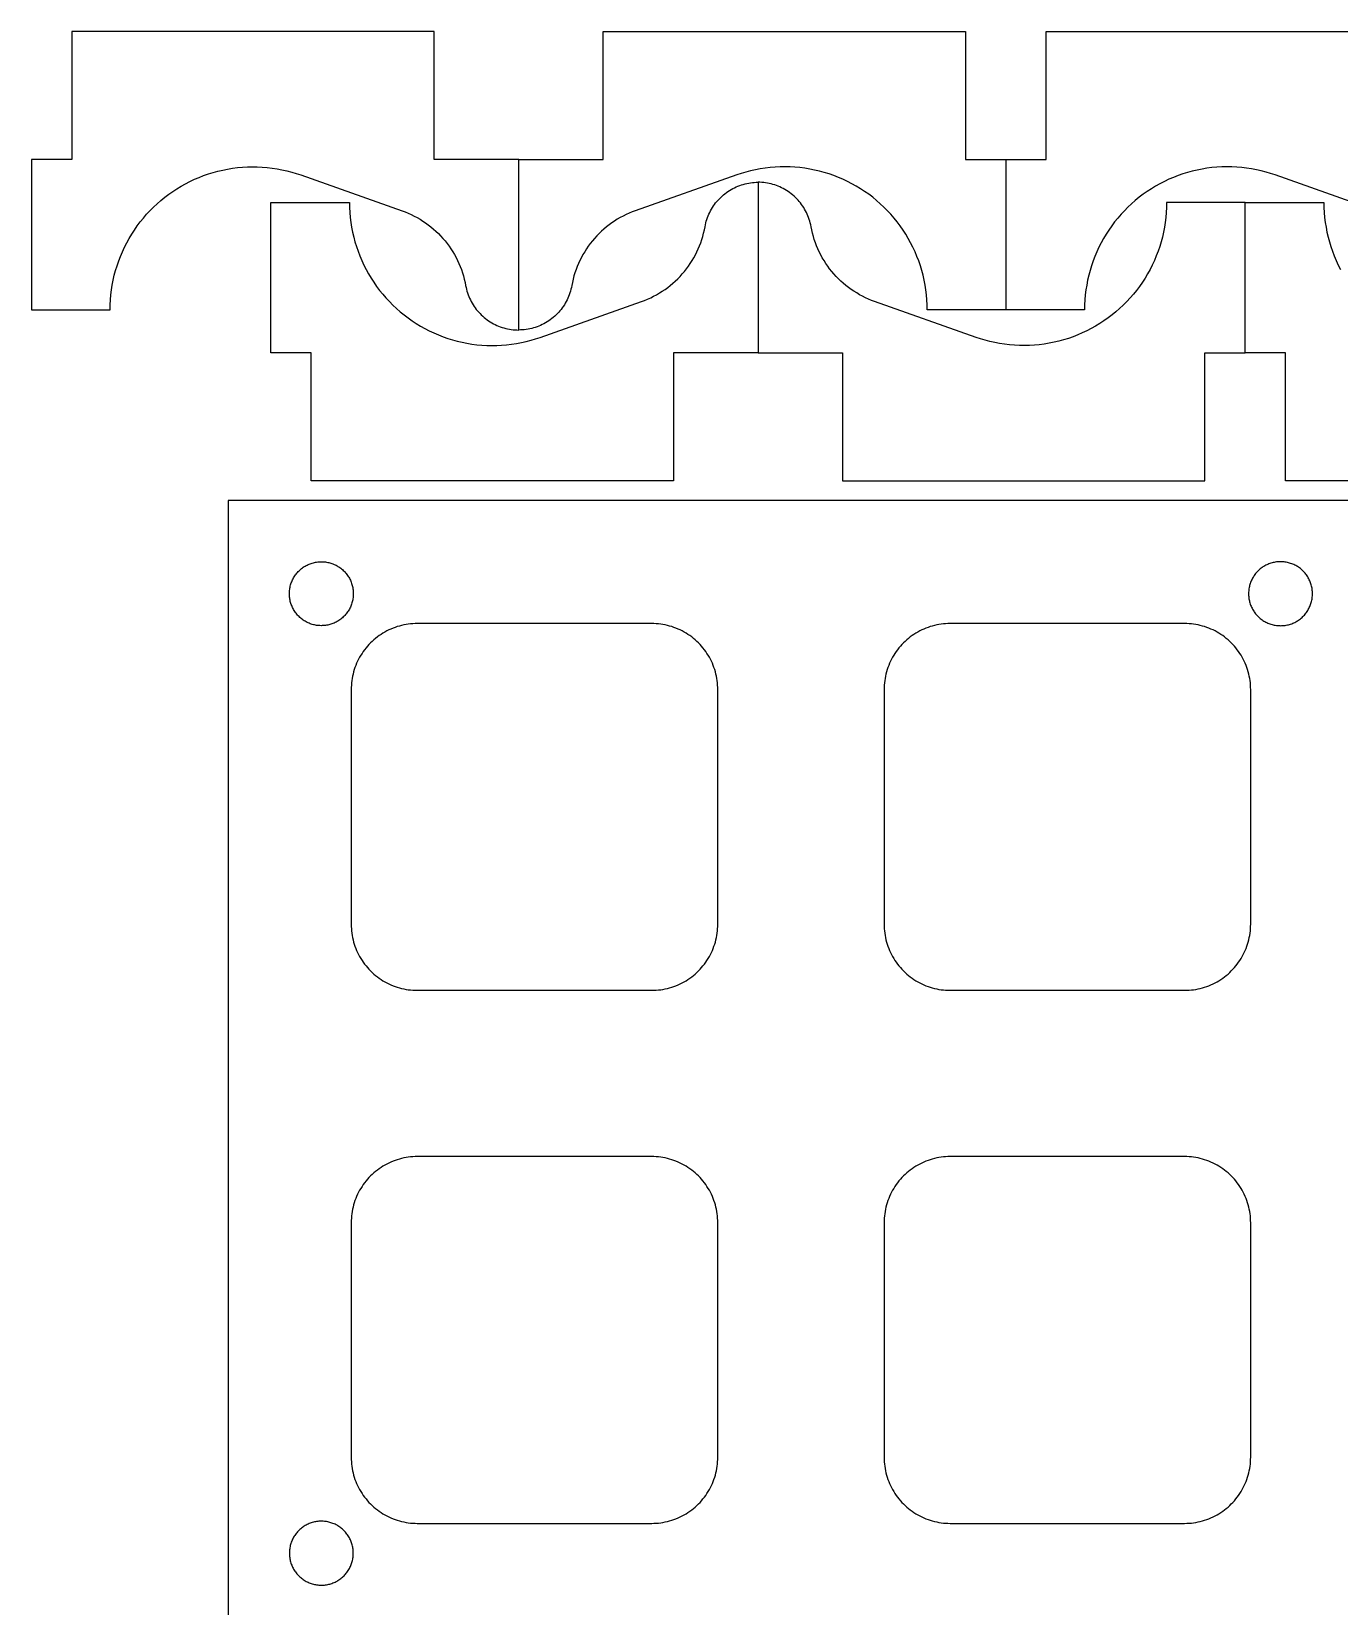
# Model space of a CAD drawing. Header units: millimetres. Extents: x -12 to 325, y -161 to 218.
# Drawn here: x -11.9 to 49.5, y -108.7 to -34.9 of the extents above; entities that cross this region are included whole.
import ezdxf

# ---------------------------------------------------------------- set-up
doc = ezdxf.new("R2010")
doc.units = ezdxf.units.MM
doc.header["$MEASUREMENT"] = 0
doc.layers.add('plot', color=12, linetype='Continuous', true_color=0xb80000)

msp = doc.modelspace()

# ---------------------------------------------------------------- linework, layer by layer
at = {"layer": 'plot'}
for points in [[(-1.475, -34.859), (-9.975, -34.859)], [(-9.975, -34.859), (-9.975, -37.859)], [(7.025, -34.859), (-1.475, -34.859)], [(7.025, -37.859), (7.025, -34.859)], [(14.951, -37.859), (14.951, -34.859)], [(14.951, -34.859), (23.451, -34.859)], [(23.451, -34.859), (31.951, -34.859)], [(31.951, -34.859), (31.951, -37.859)], [(35.74, -37.859), (35.74, -34.859)], [(35.74, -34.859), (44.24, -34.859)], [(44.24, -34.859), (52.74, -34.859)], [(-9.975, -37.859), (-9.975, -40.859)], [(7.025, -40.859), (7.025, -37.859)], [(14.951, -40.859), (14.951, -37.859)], [(31.951, -37.859), (31.951, -40.859)], [(35.74, -40.859), (35.74, -37.859)], [(-9.975, -40.859), (-11.869, -40.859)], [(-11.869, -40.859), (-11.869, -47.909)], [(-8.181, -47.909), (-8.177, -47.676), (-8.165, -47.443), (-8.145, -47.21), (-8.116, -46.978), (-8.08, -46.748), (-8.035, -46.519), (-7.983, -46.291), (-7.923, -46.066), (-7.855, -45.843), (-7.779, -45.622), (-7.696, -45.404), (-7.605, -45.189), (-7.507, -44.978), (-7.401, -44.769), (-7.288, -44.565), (-7.168, -44.365), (-7.041, -44.169), (-6.908, -43.978), (-6.768, -43.791), (-6.621, -43.609), (-6.469, -43.433), (-6.31, -43.262), (-6.145, -43.096), (-5.975, -42.937), (-5.799, -42.783), (-5.618, -42.636), (-5.432, -42.495), (-5.242, -42.361), (-5.046, -42.233), (-4.847, -42.112), (-4.643, -41.998), (-4.435, -41.892), (-4.224, -41.792), (-4.01, -41.7), (-3.792, -41.616), (-3.572, -41.539), (-3.349, -41.47), (-3.124, -41.409), (-2.897, -41.355), (-2.668, -41.31), (-2.438, -41.272), (-2.206, -41.243), (-1.974, -41.221), (-1.741, -41.208), (-1.507, -41.203), (-1.274, -41.206), (-1.041, -41.217), (-0.808, -41.236), (-0.577, -41.263), (-0.346, -41.298), (-0.117, -41.342), (0.111, -41.393), (0.337, -41.452)], [(10.988, -40.859), (7.025, -40.859)], [(10.988, -48.859), (10.988, -40.859)], [(10.988, -40.859), (14.951, -40.859)], [(30.158, -47.909), (30.153, -47.676), (30.141, -47.443), (30.121, -47.21), (30.093, -46.978), (30.056, -46.748), (30.012, -46.519), (29.96, -46.291), (29.899, -46.066), (29.831, -45.843), (29.756, -45.622), (29.672, -45.404), (29.581, -45.189), (29.483, -44.978), (29.377, -44.769), (29.265, -44.565), (29.145, -44.365), (29.018, -44.169), (28.884, -43.978), (28.744, -43.791), (28.598, -43.609), (28.445, -43.433), (28.286, -43.262), (28.122, -43.096), (27.952, -42.937), (27.776, -42.783), (27.595, -42.636), (27.409, -42.495), (27.218, -42.361), (27.023, -42.233), (26.823, -42.112), (26.619, -41.998), (26.412, -41.892), (26.201, -41.792), (25.986, -41.7), (25.769, -41.616), (25.548, -41.539), (25.326, -41.47), (25.1, -41.409), (24.873, -41.355), (24.644, -41.31), (24.414, -41.272), (24.183, -41.243), (23.95, -41.221), (23.717, -41.208), (23.484, -41.203), (23.251, -41.206), (23.017, -41.217), (22.785, -41.236), (22.553, -41.263), (22.322, -41.298), (22.093, -41.342), (21.865, -41.393), (21.64, -41.452)], [(31.951, -40.859), (33.846, -40.859)], [(33.846, -40.859), (35.74, -40.859)], [(33.846, -40.859), (33.846, -47.909)], [(46.052, -41.452), (45.826, -41.393), (45.598, -41.342), (45.369, -41.298), (45.138, -41.263), (44.906, -41.236), (44.674, -41.217), (44.441, -41.206), (44.207, -41.203), (43.974, -41.208), (43.741, -41.221), (43.509, -41.243), (43.277, -41.272), (43.047, -41.31), (42.818, -41.355), (42.591, -41.409), (42.366, -41.47), (42.143, -41.539), (41.922, -41.616), (41.705, -41.7), (41.49, -41.792), (41.279, -41.892), (41.072, -41.998), (40.868, -42.112), (40.668, -42.233), (40.473, -42.361), (40.282, -42.495), (40.096, -42.636), (39.915, -42.783), (39.74, -42.937), (39.569, -43.096), (39.405, -43.262), (39.246, -43.433), (39.093, -43.609), (38.947, -43.791), (38.807, -43.978), (38.673, -44.169), (38.547, -44.365), (38.427, -44.565), (38.314, -44.769), (38.208, -44.978), (38.11, -45.189), (38.019, -45.404), (37.936, -45.622), (37.86, -45.843), (37.792, -46.066), (37.732, -46.291), (37.679, -46.519), (37.635, -46.748), (37.599, -46.978), (37.57, -47.21), (37.55, -47.443), (37.538, -47.676), (37.534, -47.909)], [(0.337, -41.452), (0.549, -41.516), (0.76, -41.586)], [(0.76, -41.586), (5.519, -43.268)], [(21.217, -41.586), (16.457, -43.268)], [(19.729, -44.013), (19.747, -43.926), (19.767, -43.84), (19.79, -43.755), (19.816, -43.671), (19.844, -43.588), (19.876, -43.506), (19.911, -43.425), (19.948, -43.345), (19.988, -43.267), (20.031, -43.19), (20.077, -43.115), (20.125, -43.041), (20.175, -42.969), (20.228, -42.899), (20.284, -42.83), (20.342, -42.764), (20.402, -42.7), (20.464, -42.638), (20.529, -42.578), (20.595, -42.52), (20.664, -42.465), (20.734, -42.412), (20.806, -42.361), (20.88, -42.314), (20.956, -42.268), (21.033, -42.226), (21.111, -42.186), (21.191, -42.149), (21.272, -42.114), (21.355, -42.083), (21.438, -42.054), (21.522, -42.028), (21.607, -42.006), (21.693, -41.986), (21.779, -41.969), (21.866, -41.955), (21.954, -41.945), (22.041, -41.937), (22.129, -41.932), (22.217, -41.931)], [(21.64, -41.452), (21.427, -41.516), (21.217, -41.586)], [(24.705, -44.013), (24.688, -43.926), (24.668, -43.84), (24.645, -43.755), (24.619, -43.671), (24.59, -43.588), (24.558, -43.506), (24.524, -43.425), (24.487, -43.345), (24.446, -43.267), (24.404, -43.19), (24.358, -43.115), (24.31, -43.041), (24.259, -42.969), (24.206, -42.899), (24.151, -42.83), (24.093, -42.764), (24.033, -42.7), (23.97, -42.638), (23.906, -42.578), (23.839, -42.52), (23.771, -42.465), (23.7, -42.412), (23.628, -42.361), (23.554, -42.314), (23.479, -42.268), (23.402, -42.226), (23.323, -42.186), (23.243, -42.149), (23.162, -42.114), (23.08, -42.083), (22.997, -42.054), (22.913, -42.028), (22.828, -42.006), (22.742, -41.986), (22.655, -41.969), (22.568, -41.955), (22.481, -41.945), (22.393, -41.937), (22.305, -41.932), (22.217, -41.931)], [(22.217, -41.931), (22.217, -49.931)], [(46.474, -41.586), (46.264, -41.516), (46.052, -41.452)], [(51.234, -43.268), (46.474, -41.586)], [(-0.64, -49.931), (-0.64, -42.881)], [(-0.64, -42.881), (3.048, -42.881)], [(3.048, -42.881), (3.052, -43.114), (3.064, -43.347), (3.084, -43.58), (3.113, -43.811), (3.149, -44.042), (3.194, -44.271), (3.246, -44.498), (3.306, -44.724), (3.374, -44.947), (3.45, -45.168), (3.533, -45.386), (3.624, -45.601), (3.723, -45.812), (3.828, -46.02), (3.941, -46.225), (4.061, -46.425), (4.188, -46.621), (4.321, -46.812), (4.461, -46.999), (4.608, -47.181), (4.76, -47.357), (4.919, -47.528), (5.084, -47.693), (5.254, -47.853), (5.43, -48.007), (5.611, -48.154), (5.797, -48.295), (5.987, -48.429), (6.183, -48.557), (6.382, -48.678), (6.586, -48.792), (6.794, -48.898), (7.005, -48.998), (7.219, -49.09), (7.437, -49.174), (7.657, -49.251), (7.88, -49.32), (8.105, -49.381), (8.332, -49.435), (8.561, -49.48), (8.792, -49.518), (9.023, -49.547), (9.255, -49.569), (9.488, -49.582), (9.722, -49.587), (9.955, -49.584), (10.188, -49.573), (10.421, -49.554), (10.652, -49.527), (10.883, -49.491), (11.112, -49.448), (11.34, -49.397), (11.566, -49.338)], [(5.519, -43.268), (5.665, -43.322), (5.809, -43.382), (5.951, -43.446), (6.09, -43.515), (6.227, -43.588), (6.362, -43.666), (6.494, -43.749), (6.623, -43.836), (6.748, -43.928), (6.871, -44.024), (6.991, -44.124), (7.106, -44.227), (7.219, -44.335), (7.327, -44.447), (7.432, -44.562), (7.533, -44.68), (7.63, -44.802), (7.722, -44.927), (7.81, -45.056), (7.894, -45.187), (7.973, -45.321), (8.048, -45.457), (8.118, -45.596), (8.183, -45.738), (8.243, -45.881), (8.299, -46.027), (8.349, -46.174), (8.395, -46.323), (8.435, -46.473), (8.47, -46.625), (8.5, -46.777)], [(16.457, -43.268), (16.312, -43.322), (16.168, -43.382), (16.026, -43.446), (15.886, -43.515), (15.749, -43.588), (15.615, -43.666), (15.483, -43.749), (15.354, -43.836), (15.228, -43.928), (15.105, -44.024), (14.986, -44.124), (14.87, -44.227), (14.758, -44.335), (14.649, -44.447), (14.544, -44.562), (14.444, -44.68), (14.347, -44.802), (14.254, -44.927), (14.166, -45.056), (14.083, -45.187), (14.003, -45.321), (13.929, -45.457), (13.859, -45.596), (13.793, -45.738), (13.733, -45.881), (13.678, -46.027), (13.627, -46.174), (13.582, -46.323), (13.541, -46.473), (13.506, -46.625), (13.476, -46.777)], [(41.387, -42.881), (41.383, -43.114), (41.37, -43.347), (41.35, -43.58), (41.322, -43.811), (41.285, -44.042), (41.241, -44.271), (41.189, -44.498), (41.128, -44.724), (41.06, -44.947), (40.985, -45.168), (40.901, -45.386), (40.81, -45.601), (40.712, -45.812), (40.606, -46.02), (40.494, -46.225), (40.374, -46.425), (40.247, -46.621), (40.114, -46.812), (39.973, -46.999), (39.827, -47.181), (39.674, -47.357), (39.516, -47.528), (39.351, -47.693), (39.181, -47.853), (39.005, -48.007), (38.824, -48.154), (38.638, -48.295), (38.447, -48.429), (38.252, -48.557), (38.052, -48.678), (37.849, -48.792), (37.641, -48.898), (37.43, -48.998), (37.215, -49.09), (36.998, -49.174), (36.777, -49.251), (36.555, -49.32), (36.329, -49.381), (36.102, -49.435), (35.873, -49.48), (35.643, -49.518), (35.412, -49.547), (35.179, -49.569), (34.946, -49.582), (34.713, -49.587), (34.48, -49.584), (34.247, -49.573), (34.014, -49.554), (33.782, -49.527), (33.552, -49.491), (33.322, -49.448), (33.095, -49.397), (32.869, -49.338)], [(45.075, -42.881), (41.387, -42.881)], [(45.075, -49.931), (45.075, -42.881)], [(45.075, -42.881), (48.763, -42.881)], [(48.763, -42.881), (48.767, -43.114), (48.779, -43.347), (48.799, -43.58), (48.828, -43.811), (48.864, -44.042), (48.908, -44.271), (48.961, -44.498), (49.021, -44.724), (49.089, -44.947), (49.165, -45.168), (49.248, -45.386), (49.339, -45.601), (49.437, -45.812), (49.543, -46.02)], [(16.748, -47.522), (16.894, -47.468), (17.038, -47.408), (17.18, -47.344), (17.319, -47.275), (17.456, -47.202), (17.591, -47.123), (17.723, -47.041), (17.852, -46.953), (17.978, -46.862), (18.1, -46.766), (18.22, -46.666), (18.336, -46.562), (18.448, -46.455), (18.556, -46.343), (18.661, -46.228), (18.762, -46.11), (18.859, -45.988), (18.951, -45.862), (19.039, -45.734), (19.123, -45.603), (19.202, -45.469), (19.277, -45.332), (19.347, -45.193), (19.412, -45.052), (19.472, -44.909), (19.528, -44.763), (19.578, -44.616), (19.624, -44.467), (19.664, -44.317), (19.699, -44.165), (19.729, -44.013)], [(27.686, -47.522), (27.541, -47.468), (27.397, -47.408), (27.255, -47.344), (27.115, -47.275), (26.978, -47.202), (26.844, -47.123), (26.712, -47.041), (26.583, -46.953), (26.457, -46.862), (26.334, -46.766), (26.215, -46.666), (26.099, -46.562), (25.987, -46.455), (25.878, -46.343), (25.773, -46.228), (25.673, -46.11), (25.576, -45.988), (25.484, -45.862), (25.395, -45.734), (25.312, -45.603), (25.232, -45.469), (25.158, -45.332), (25.088, -45.193), (25.023, -45.052), (24.962, -44.909), (24.907, -44.763), (24.856, -44.616), (24.811, -44.467), (24.77, -44.317), (24.735, -44.165), (24.705, -44.013)], [(8.5, -46.777), (8.517, -46.864), (8.537, -46.949), (8.56, -47.034), (8.586, -47.119), (8.615, -47.202), (8.647, -47.284), (8.682, -47.365), (8.719, -47.444), (8.759, -47.523), (8.802, -47.6), (8.848, -47.675), (8.896, -47.749), (8.946, -47.821), (8.999, -47.891), (9.055, -47.959), (9.113, -48.026), (9.173, -48.09), (9.235, -48.152), (9.3, -48.212), (9.366, -48.27), (9.435, -48.325), (9.505, -48.378), (9.577, -48.428), (9.651, -48.476), (9.727, -48.522), (9.804, -48.564), (9.882, -48.604), (9.962, -48.641), (10.043, -48.676), (10.125, -48.707), (10.209, -48.736), (10.293, -48.761), (10.378, -48.784), (10.464, -48.804), (10.55, -48.821), (10.637, -48.834), (10.725, -48.845), (10.812, -48.853), (10.9, -48.857), (10.988, -48.859)], [(13.476, -46.777), (13.459, -46.864), (13.439, -46.949), (13.416, -47.034), (13.39, -47.119), (13.361, -47.202), (13.329, -47.284), (13.295, -47.365), (13.257, -47.444), (13.217, -47.523), (13.174, -47.6), (13.129, -47.675), (13.081, -47.749), (13.03, -47.821), (12.977, -47.891), (12.922, -47.959), (12.864, -48.026), (12.804, -48.09), (12.741, -48.152), (12.677, -48.212), (12.61, -48.27), (12.542, -48.325), (12.471, -48.378), (12.399, -48.428), (12.325, -48.476), (12.25, -48.522), (12.173, -48.564), (12.094, -48.604), (12.014, -48.641), (11.933, -48.676), (11.851, -48.707), (11.768, -48.736), (11.684, -48.761), (11.598, -48.784), (11.513, -48.804), (11.426, -48.821), (11.339, -48.834), (11.252, -48.845), (11.164, -48.853), (11.076, -48.857), (10.988, -48.859)], [(-11.869, -47.909), (-8.181, -47.909)], [(11.989, -49.204), (16.748, -47.522)], [(32.446, -49.204), (27.686, -47.522)], [(33.846, -47.909), (30.158, -47.909)], [(37.534, -47.909), (33.846, -47.909)], [(11.566, -49.338), (11.778, -49.274), (11.989, -49.204)], [(32.869, -49.338), (32.656, -49.274), (32.446, -49.204)], [(1.254, -49.931), (-0.64, -49.931)], [(1.254, -52.931), (1.254, -49.931)], [(22.217, -49.931), (18.254, -49.931)], [(18.254, -49.931), (18.254, -52.931)], [(22.217, -49.931), (26.18, -49.931)], [(26.18, -49.931), (26.18, -52.931)], [(43.18, -52.931), (43.18, -49.931)], [(43.18, -49.931), (45.075, -49.931)], [(46.969, -49.931), (45.075, -49.931)], [(46.969, -52.931), (46.969, -49.931)], [(1.254, -55.931), (1.254, -52.931)], [(18.254, -52.931), (18.254, -55.931)], [(26.18, -52.931), (26.18, -55.931)], [(43.18, -55.931), (43.18, -52.931)], [(46.969, -55.931), (46.969, -52.931)], [(9.754, -55.931), (1.254, -55.931)], [(18.254, -55.931), (9.754, -55.931)], [(26.18, -55.931), (34.68, -55.931)], [(34.68, -55.931), (43.18, -55.931)], [(55.469, -55.931), (46.969, -55.931)], [(101.093, -56.862), (-2.635, -56.862)], [(-2.635, -56.862), (-2.635, -160.59)], [(0.229, -61.226), (0.23, -61.174), (0.233, -61.122), (0.238, -61.07), (0.244, -61.018), (0.252, -60.967), (0.262, -60.916), (0.273, -60.865), (0.287, -60.815), (0.302, -60.765), (0.319, -60.716), (0.337, -60.667), (0.358, -60.619), (0.38, -60.572), (0.403, -60.525), (0.428, -60.48), (0.455, -60.435), (0.483, -60.391), (0.513, -60.348), (0.544, -60.307), (0.577, -60.266), (0.611, -60.227), (0.646, -60.188), (0.683, -60.151), (0.721, -60.116), (0.76, -60.081), (0.8, -60.048), (0.841, -60.017), (0.884, -59.987), (0.927, -59.958), (0.972, -59.931), (1.017, -59.906), (1.064, -59.882), (1.111, -59.859), (1.158, -59.839), (1.207, -59.82), (1.256, -59.803), (1.306, -59.787), (1.356, -59.773), (1.406, -59.761), (1.458, -59.751), (1.509, -59.742), (1.561, -59.735), (1.612, -59.73), (1.664, -59.727), (1.716, -59.726), (1.768, -59.726), (1.82, -59.729), (1.872, -59.733), (1.924, -59.739), (1.976, -59.746), (2.027, -59.756), (2.078, -59.767), (2.128, -59.78), (2.178, -59.795), (2.227, -59.811), (2.276, -59.829), (2.324, -59.849), (2.372, -59.87), (2.418, -59.893), (2.464, -59.918), (2.509, -59.945), (2.553, -59.972), (2.596, -60.002), (2.638, -60.033), (2.679, -60.065), (2.719, -60.098), (2.757, -60.133), (2.795, -60.17), (2.831, -60.207), (2.865, -60.246), (2.899, -60.286), (2.931, -60.327), (2.961, -60.37), (2.99, -60.413), (3.017, -60.457), (3.043, -60.502), (3.068, -60.548), (3.09, -60.595), (3.111, -60.643), (3.131, -60.691), (3.149, -60.74), (3.165, -60.79), (3.179, -60.84), (3.191, -60.89), (3.202, -60.941), (3.211, -60.992), (3.218, -61.044), (3.224, -61.096), (3.227, -61.148), (3.229, -61.2), (3.229, -61.252), (3.227, -61.304), (3.224, -61.356), (3.218, -61.408), (3.211, -61.459), (3.202, -61.51), (3.191, -61.561), (3.179, -61.612), (3.165, -61.662), (3.149, -61.712), (3.131, -61.761), (3.111, -61.809), (3.09, -61.856), (3.068, -61.903), (3.043, -61.949), (3.017, -61.995), (2.99, -62.039), (2.961, -62.082), (2.931, -62.124), (2.899, -62.165), (2.865, -62.205), (2.831, -62.244), (2.795, -62.282), (2.757, -62.318), (2.719, -62.353), (2.679, -62.387), (2.638, -62.419), (2.596, -62.45), (2.553, -62.479), (2.509, -62.507), (2.464, -62.533), (2.418, -62.558), (2.372, -62.581), (2.324, -62.603), (2.276, -62.623), (2.227, -62.641), (2.178, -62.657), (2.128, -62.672), (2.078, -62.685), (2.027, -62.696), (1.976, -62.705), (1.924, -62.713), (1.872, -62.719), (1.82, -62.723), (1.768, -62.725), (1.716, -62.726), (1.664, -62.724), (1.612, -62.721), (1.561, -62.716), (1.509, -62.71), (1.458, -62.701), (1.406, -62.691), (1.356, -62.679), (1.306, -62.665), (1.256, -62.649), (1.207, -62.632), (1.158, -62.613), (1.111, -62.592), (1.064, -62.57), (1.017, -62.546), (0.972, -62.521), (0.927, -62.493), (0.884, -62.465), (0.841, -62.435), (0.8, -62.403), (0.76, -62.37), (0.721, -62.336), (0.683, -62.3), (0.646, -62.263), (0.611, -62.225), (0.577, -62.186), (0.544, -62.145), (0.513, -62.103), (0.483, -62.061), (0.455, -62.017), (0.428, -61.972), (0.403, -61.926), (0.38, -61.88), (0.358, -61.833), (0.337, -61.785), (0.319, -61.736), (0.302, -61.687), (0.287, -61.637), (0.273, -61.587), (0.262, -61.536), (0.252, -61.485), (0.244, -61.433), (0.238, -61.382), (0.233, -61.33), (0.23, -61.278), (0.229, -61.226)], [(48.229, -61.226), (48.228, -61.174), (48.226, -61.122), (48.221, -61.07), (48.215, -61.018), (48.207, -60.967), (48.197, -60.916), (48.185, -60.865), (48.172, -60.815), (48.157, -60.765), (48.14, -60.716), (48.121, -60.667), (48.101, -60.619), (48.079, -60.572), (48.056, -60.525), (48.031, -60.48), (48.004, -60.435), (47.976, -60.391), (47.946, -60.348), (47.915, -60.307), (47.882, -60.266), (47.848, -60.227), (47.813, -60.188), (47.776, -60.151), (47.738, -60.116), (47.699, -60.081), (47.659, -60.048), (47.617, -60.017), (47.575, -59.987), (47.531, -59.958), (47.487, -59.931), (47.442, -59.906), (47.395, -59.882), (47.348, -59.859), (47.3, -59.839), (47.252, -59.82), (47.203, -59.803), (47.153, -59.787), (47.103, -59.773), (47.052, -59.761), (47.001, -59.751), (46.95, -59.742), (46.898, -59.735), (46.846, -59.73), (46.794, -59.727), (46.742, -59.726), (46.69, -59.726), (46.638, -59.729), (46.586, -59.733), (46.535, -59.739), (46.483, -59.746), (46.432, -59.756), (46.381, -59.767), (46.331, -59.78), (46.281, -59.795), (46.231, -59.811), (46.183, -59.829), (46.134, -59.849), (46.087, -59.87), (46.04, -59.893), (45.994, -59.918), (45.95, -59.945), (45.906, -59.972), (45.863, -60.002), (45.821, -60.033), (45.78, -60.065), (45.74, -60.098), (45.701, -60.133), (45.664, -60.17), (45.628, -60.207), (45.593, -60.246), (45.56, -60.286), (45.528, -60.327), (45.498, -60.37), (45.469, -60.413), (45.441, -60.457), (45.415, -60.502), (45.391, -60.548), (45.368, -60.595), (45.347, -60.643), (45.328, -60.691), (45.31, -60.74), (45.294, -60.79), (45.28, -60.84), (45.267, -60.89), (45.257, -60.941), (45.248, -60.992), (45.24, -61.044), (45.235, -61.096), (45.231, -61.148), (45.23, -61.2), (45.23, -61.252), (45.231, -61.304), (45.235, -61.356), (45.24, -61.408), (45.248, -61.459), (45.257, -61.51), (45.267, -61.561), (45.28, -61.612), (45.294, -61.662), (45.31, -61.712), (45.328, -61.761), (45.347, -61.809), (45.368, -61.856), (45.391, -61.903), (45.415, -61.949), (45.441, -61.995), (45.469, -62.039), (45.498, -62.082), (45.528, -62.124), (45.56, -62.165), (45.593, -62.205), (45.628, -62.244), (45.664, -62.282), (45.701, -62.318), (45.74, -62.353), (45.78, -62.387), (45.821, -62.419), (45.863, -62.45), (45.906, -62.479), (45.95, -62.507), (45.994, -62.533), (46.04, -62.558), (46.087, -62.581), (46.134, -62.603), (46.183, -62.623), (46.231, -62.641), (46.281, -62.657), (46.331, -62.672), (46.381, -62.685), (46.432, -62.696), (46.483, -62.705), (46.535, -62.713), (46.586, -62.719), (46.638, -62.723), (46.69, -62.725), (46.742, -62.726), (46.794, -62.724), (46.846, -62.721), (46.898, -62.716), (46.95, -62.71), (47.001, -62.701), (47.052, -62.691), (47.103, -62.679), (47.153, -62.665), (47.203, -62.649), (47.252, -62.632), (47.3, -62.613), (47.348, -62.592), (47.395, -62.57), (47.442, -62.546), (47.487, -62.521), (47.531, -62.493), (47.575, -62.465), (47.617, -62.435), (47.659, -62.403), (47.699, -62.37), (47.738, -62.336), (47.776, -62.3), (47.813, -62.263), (47.848, -62.225), (47.882, -62.186), (47.915, -62.145), (47.946, -62.103), (47.976, -62.061), (48.004, -62.017), (48.031, -61.972), (48.056, -61.926), (48.079, -61.88), (48.101, -61.833), (48.121, -61.785), (48.14, -61.736), (48.157, -61.687), (48.172, -61.637), (48.185, -61.587), (48.197, -61.536), (48.207, -61.485), (48.215, -61.433), (48.221, -61.382), (48.226, -61.33), (48.228, -61.278), (48.229, -61.226)], [(6.229, -62.626), (6.124, -62.628), (6.018, -62.633), (5.912, -62.642), (5.807, -62.655), (5.703, -62.671), (5.599, -62.691), (5.495, -62.714), (5.393, -62.741), (5.292, -62.771), (5.191, -62.805), (5.092, -62.842), (4.994, -62.882), (4.898, -62.926), (4.803, -62.973), (4.71, -63.024), (4.619, -63.077), (4.529, -63.134), (4.442, -63.193), (4.356, -63.256), (4.273, -63.321), (4.192, -63.389), (4.113, -63.46), (4.037, -63.534), (3.964, -63.61), (3.893, -63.689), (3.825, -63.769), (3.759, -63.853), (3.697, -63.938), (3.637, -64.026), (3.581, -64.115), (3.527, -64.207), (3.477, -64.3), (3.43, -64.394), (3.386, -64.491), (3.346, -64.589), (3.308, -64.688), (3.275, -64.788), (3.244, -64.889), (3.218, -64.992), (3.194, -65.095), (3.174, -65.199), (3.158, -65.304), (3.146, -65.409), (3.137, -65.514), (3.131, -65.62), (3.129, -65.726)], [(17.229, -62.626), (6.229, -62.626)], [(20.329, -65.726), (20.328, -65.62), (20.322, -65.514), (20.313, -65.409), (20.301, -65.304), (20.284, -65.199), (20.265, -65.095), (20.241, -64.992), (20.214, -64.889), (20.184, -64.788), (20.15, -64.688), (20.113, -64.589), (20.073, -64.491), (20.029, -64.394), (19.982, -64.3), (19.932, -64.207), (19.878, -64.115), (19.822, -64.026), (19.762, -63.938), (19.699, -63.853), (19.634, -63.769), (19.566, -63.689), (19.495, -63.61), (19.421, -63.534), (19.345, -63.46), (19.267, -63.389), (19.186, -63.321), (19.103, -63.256), (19.017, -63.193), (18.93, -63.134), (18.84, -63.077), (18.749, -63.024), (18.656, -62.973), (18.561, -62.926), (18.464, -62.882), (18.367, -62.842), (18.268, -62.805), (18.167, -62.771), (18.066, -62.741), (17.963, -62.714), (17.86, -62.691), (17.756, -62.671), (17.652, -62.655), (17.546, -62.642), (17.441, -62.633), (17.335, -62.628), (17.229, -62.626)], [(31.229, -62.626), (31.124, -62.628), (31.018, -62.633), (30.912, -62.642), (30.807, -62.655), (30.703, -62.671), (30.599, -62.691), (30.495, -62.714), (30.393, -62.741), (30.292, -62.771), (30.191, -62.805), (30.092, -62.842), (29.994, -62.882), (29.898, -62.926), (29.803, -62.973), (29.71, -63.024), (29.619, -63.077), (29.529, -63.134), (29.442, -63.193), (29.356, -63.256), (29.273, -63.321), (29.192, -63.389), (29.113, -63.46), (29.037, -63.534), (28.964, -63.61), (28.893, -63.689), (28.825, -63.769), (28.759, -63.853), (28.697, -63.938), (28.637, -64.026), (28.581, -64.115), (28.527, -64.207), (28.477, -64.3), (28.43, -64.394), (28.386, -64.491), (28.346, -64.589), (28.308, -64.688), (28.275, -64.788), (28.244, -64.889), (28.218, -64.992), (28.194, -65.095), (28.174, -65.199), (28.158, -65.304), (28.146, -65.409), (28.137, -65.514), (28.131, -65.62), (28.129, -65.726)], [(42.229, -62.626), (31.229, -62.626)], [(45.329, -65.726), (45.328, -65.62), (45.322, -65.514), (45.313, -65.409), (45.301, -65.304), (45.284, -65.199), (45.265, -65.095), (45.241, -64.992), (45.214, -64.889), (45.184, -64.788), (45.15, -64.688), (45.113, -64.589), (45.073, -64.491), (45.029, -64.394), (44.982, -64.3), (44.932, -64.207), (44.878, -64.115), (44.822, -64.026), (44.762, -63.938), (44.699, -63.853), (44.634, -63.769), (44.566, -63.689), (44.495, -63.61), (44.421, -63.534), (44.345, -63.46), (44.267, -63.389), (44.186, -63.321), (44.103, -63.256), (44.017, -63.193), (43.93, -63.134), (43.84, -63.077), (43.749, -63.024), (43.656, -62.973), (43.561, -62.926), (43.464, -62.882), (43.367, -62.842), (43.268, -62.805), (43.167, -62.771), (43.066, -62.741), (42.963, -62.714), (42.86, -62.691), (42.756, -62.671), (42.652, -62.655), (42.546, -62.642), (42.441, -62.633), (42.335, -62.628), (42.229, -62.626)], [(3.129, -65.726), (3.129, -76.726)], [(20.329, -76.726), (20.329, -65.726)], [(28.129, -65.726), (28.129, -76.726)], [(45.329, -76.726), (45.329, -65.726)], [(3.129, -76.726), (3.131, -76.832), (3.137, -76.937), (3.146, -77.043), (3.158, -77.148), (3.174, -77.253), (3.194, -77.357), (3.218, -77.46), (3.244, -77.562), (3.275, -77.664), (3.308, -77.764), (3.346, -77.863), (3.386, -77.961), (3.43, -78.057), (3.477, -78.152), (3.527, -78.245), (3.581, -78.337), (3.637, -78.426), (3.697, -78.514), (3.759, -78.599), (3.825, -78.682), (3.893, -78.763), (3.964, -78.842), (4.037, -78.918), (4.113, -78.991), (4.192, -79.062), (4.273, -79.131), (4.356, -79.196), (4.442, -79.258), (4.529, -79.318), (4.619, -79.375), (4.71, -79.428), (4.803, -79.478), (4.898, -79.525), (4.994, -79.569), (5.092, -79.61), (5.191, -79.647), (5.292, -79.681), (5.393, -79.711), (5.495, -79.738), (5.599, -79.761), (5.703, -79.781), (5.807, -79.797), (5.912, -79.81), (6.018, -79.819), (6.124, -79.824), (6.229, -79.826)], [(17.229, -79.826), (17.335, -79.824), (17.441, -79.819), (17.546, -79.81), (17.652, -79.797), (17.756, -79.781), (17.86, -79.761), (17.963, -79.738), (18.066, -79.711), (18.167, -79.681), (18.268, -79.647), (18.367, -79.61), (18.464, -79.569), (18.561, -79.525), (18.656, -79.478), (18.749, -79.428), (18.84, -79.375), (18.93, -79.318), (19.017, -79.258), (19.103, -79.196), (19.186, -79.131), (19.267, -79.062), (19.345, -78.991), (19.421, -78.918), (19.495, -78.842), (19.566, -78.763), (19.634, -78.682), (19.699, -78.599), (19.762, -78.514), (19.822, -78.426), (19.878, -78.337), (19.932, -78.245), (19.982, -78.152), (20.029, -78.057), (20.073, -77.961), (20.113, -77.863), (20.15, -77.764), (20.184, -77.664), (20.214, -77.562), (20.241, -77.46), (20.265, -77.357), (20.284, -77.253), (20.301, -77.148), (20.313, -77.043), (20.322, -76.937), (20.328, -76.832), (20.329, -76.726)], [(28.129, -76.726), (28.131, -76.832), (28.137, -76.937), (28.146, -77.043), (28.158, -77.148), (28.174, -77.253), (28.194, -77.357), (28.218, -77.46), (28.244, -77.562), (28.275, -77.664), (28.308, -77.764), (28.346, -77.863), (28.386, -77.961), (28.43, -78.057), (28.477, -78.152), (28.527, -78.245), (28.581, -78.337), (28.637, -78.426), (28.697, -78.514), (28.759, -78.599), (28.825, -78.682), (28.893, -78.763), (28.964, -78.842), (29.037, -78.918), (29.113, -78.991), (29.192, -79.062), (29.273, -79.131), (29.356, -79.196), (29.442, -79.258), (29.529, -79.318), (29.619, -79.375), (29.71, -79.428), (29.803, -79.478), (29.898, -79.525), (29.994, -79.569), (30.092, -79.61), (30.191, -79.647), (30.292, -79.681), (30.393, -79.711), (30.495, -79.738), (30.599, -79.761), (30.703, -79.781), (30.807, -79.797), (30.912, -79.81), (31.018, -79.819), (31.124, -79.824), (31.229, -79.826)], [(42.229, -79.826), (42.335, -79.824), (42.441, -79.819), (42.546, -79.81), (42.652, -79.797), (42.756, -79.781), (42.86, -79.761), (42.963, -79.738), (43.066, -79.711), (43.167, -79.681), (43.268, -79.647), (43.367, -79.61), (43.464, -79.569), (43.561, -79.525), (43.656, -79.478), (43.749, -79.428), (43.84, -79.375), (43.93, -79.318), (44.017, -79.258), (44.103, -79.196), (44.186, -79.131), (44.267, -79.062), (44.345, -78.991), (44.421, -78.918), (44.495, -78.842), (44.566, -78.763), (44.634, -78.682), (44.699, -78.599), (44.762, -78.514), (44.822, -78.426), (44.878, -78.337), (44.932, -78.245), (44.982, -78.152), (45.029, -78.057), (45.073, -77.961), (45.113, -77.863), (45.15, -77.764), (45.184, -77.664), (45.214, -77.562), (45.241, -77.46), (45.265, -77.357), (45.284, -77.253), (45.301, -77.148), (45.313, -77.043), (45.322, -76.937), (45.328, -76.832), (45.329, -76.726)], [(6.229, -79.826), (17.229, -79.826)], [(31.229, -79.826), (42.229, -79.826)], [(6.229, -87.626), (6.124, -87.628), (6.018, -87.633), (5.912, -87.642), (5.807, -87.655), (5.703, -87.671), (5.599, -87.691), (5.495, -87.714), (5.393, -87.741), (5.292, -87.771), (5.191, -87.805), (5.092, -87.842), (4.994, -87.882), (4.898, -87.926), (4.803, -87.973), (4.71, -88.024), (4.619, -88.077), (4.529, -88.134), (4.442, -88.193), (4.356, -88.256), (4.273, -88.321), (4.192, -88.389), (4.113, -88.46), (4.037, -88.534), (3.964, -88.61), (3.893, -88.689), (3.825, -88.769), (3.759, -88.853), (3.697, -88.938), (3.637, -89.026), (3.581, -89.115), (3.527, -89.207), (3.477, -89.3), (3.43, -89.394), (3.386, -89.491), (3.346, -89.589), (3.308, -89.688), (3.275, -89.788), (3.244, -89.889), (3.218, -89.992), (3.194, -90.095), (3.174, -90.199), (3.158, -90.304), (3.146, -90.409), (3.137, -90.514), (3.131, -90.62), (3.129, -90.726)], [(17.229, -87.626), (6.229, -87.626)], [(20.329, -90.726), (20.328, -90.62), (20.322, -90.514), (20.313, -90.409), (20.301, -90.304), (20.284, -90.199), (20.265, -90.095), (20.241, -89.992), (20.214, -89.889), (20.184, -89.788), (20.15, -89.688), (20.113, -89.589), (20.073, -89.491), (20.029, -89.394), (19.982, -89.3), (19.932, -89.207), (19.878, -89.115), (19.822, -89.026), (19.762, -88.938), (19.699, -88.853), (19.634, -88.769), (19.566, -88.689), (19.495, -88.61), (19.421, -88.534), (19.345, -88.46), (19.267, -88.389), (19.186, -88.321), (19.103, -88.256), (19.017, -88.193), (18.93, -88.134), (18.84, -88.077), (18.749, -88.024), (18.656, -87.973), (18.561, -87.926), (18.464, -87.882), (18.367, -87.842), (18.268, -87.805), (18.167, -87.771), (18.066, -87.741), (17.963, -87.714), (17.86, -87.691), (17.756, -87.671), (17.652, -87.655), (17.546, -87.642), (17.441, -87.633), (17.335, -87.628), (17.229, -87.626)], [(31.229, -87.626), (31.124, -87.628), (31.018, -87.633), (30.912, -87.642), (30.807, -87.655), (30.703, -87.671), (30.599, -87.691), (30.495, -87.714), (30.393, -87.741), (30.292, -87.771), (30.191, -87.805), (30.092, -87.842), (29.994, -87.882), (29.898, -87.926), (29.803, -87.973), (29.71, -88.024), (29.619, -88.077), (29.529, -88.134), (29.442, -88.193), (29.356, -88.256), (29.273, -88.321), (29.192, -88.389), (29.113, -88.46), (29.037, -88.534), (28.964, -88.61), (28.893, -88.689), (28.825, -88.769), (28.759, -88.853), (28.697, -88.938), (28.637, -89.026), (28.581, -89.115), (28.527, -89.207), (28.477, -89.3), (28.43, -89.394), (28.386, -89.491), (28.346, -89.589), (28.308, -89.688), (28.275, -89.788), (28.244, -89.889), (28.218, -89.992), (28.194, -90.095), (28.174, -90.199), (28.158, -90.304), (28.146, -90.409), (28.137, -90.514), (28.131, -90.62), (28.129, -90.726)], [(42.229, -87.626), (31.229, -87.626)], [(45.329, -90.726), (45.328, -90.62), (45.322, -90.514), (45.313, -90.409), (45.301, -90.304), (45.284, -90.199), (45.265, -90.095), (45.241, -89.992), (45.214, -89.889), (45.184, -89.788), (45.15, -89.688), (45.113, -89.589), (45.073, -89.491), (45.029, -89.394), (44.982, -89.3), (44.932, -89.207), (44.878, -89.115), (44.822, -89.026), (44.762, -88.938), (44.699, -88.853), (44.634, -88.769), (44.566, -88.689), (44.495, -88.61), (44.421, -88.534), (44.345, -88.46), (44.267, -88.389), (44.186, -88.321), (44.103, -88.256), (44.017, -88.193), (43.93, -88.134), (43.84, -88.077), (43.749, -88.024), (43.656, -87.973), (43.561, -87.926), (43.464, -87.882), (43.367, -87.842), (43.268, -87.805), (43.167, -87.771), (43.066, -87.741), (42.963, -87.714), (42.86, -87.691), (42.756, -87.671), (42.652, -87.655), (42.546, -87.642), (42.441, -87.633), (42.335, -87.628), (42.229, -87.626)], [(3.129, -90.726), (3.129, -101.726)], [(20.329, -101.726), (20.329, -90.726)], [(28.129, -90.726), (28.129, -101.726)], [(45.329, -101.726), (45.329, -90.726)], [(3.129, -101.726), (3.131, -101.832), (3.137, -101.937), (3.146, -102.043), (3.158, -102.148), (3.174, -102.253), (3.194, -102.357), (3.218, -102.46), (3.244, -102.562), (3.275, -102.664), (3.308, -102.764), (3.346, -102.863), (3.386, -102.961), (3.43, -103.057), (3.477, -103.152), (3.527, -103.245), (3.581, -103.337), (3.637, -103.426), (3.697, -103.514), (3.759, -103.599), (3.825, -103.682), (3.893, -103.763), (3.964, -103.842), (4.037, -103.918), (4.113, -103.991), (4.192, -104.062), (4.273, -104.131), (4.356, -104.196), (4.442, -104.258), (4.529, -104.318), (4.619, -104.375), (4.71, -104.428), (4.803, -104.478), (4.898, -104.525), (4.994, -104.569), (5.092, -104.61), (5.191, -104.647), (5.292, -104.681), (5.393, -104.711), (5.495, -104.738), (5.599, -104.761), (5.703, -104.781), (5.807, -104.797), (5.912, -104.81), (6.018, -104.819), (6.124, -104.824), (6.229, -104.826)], [(17.229, -104.826), (17.335, -104.824), (17.441, -104.819), (17.546, -104.81), (17.652, -104.797), (17.756, -104.781), (17.86, -104.761), (17.963, -104.738), (18.066, -104.711), (18.167, -104.681), (18.268, -104.647), (18.367, -104.61), (18.464, -104.569), (18.561, -104.525), (18.656, -104.478), (18.749, -104.428), (18.84, -104.375), (18.93, -104.318), (19.017, -104.258), (19.103, -104.196), (19.186, -104.131), (19.267, -104.062), (19.345, -103.991), (19.421, -103.918), (19.495, -103.842), (19.566, -103.763), (19.634, -103.682), (19.699, -103.599), (19.762, -103.514), (19.822, -103.426), (19.878, -103.337), (19.932, -103.245), (19.982, -103.152), (20.029, -103.057), (20.073, -102.961), (20.113, -102.863), (20.15, -102.764), (20.184, -102.664), (20.214, -102.562), (20.241, -102.46), (20.265, -102.357), (20.284, -102.253), (20.301, -102.148), (20.313, -102.043), (20.322, -101.937), (20.328, -101.832), (20.329, -101.726)], [(28.129, -101.726), (28.131, -101.832), (28.137, -101.937), (28.146, -102.043), (28.158, -102.148), (28.174, -102.253), (28.194, -102.357), (28.218, -102.46), (28.244, -102.562), (28.275, -102.664), (28.308, -102.764), (28.346, -102.863), (28.386, -102.961), (28.43, -103.057), (28.477, -103.152), (28.527, -103.245), (28.581, -103.337), (28.637, -103.426), (28.697, -103.514), (28.759, -103.599), (28.825, -103.682), (28.893, -103.763), (28.964, -103.842), (29.037, -103.918), (29.113, -103.991), (29.192, -104.062), (29.273, -104.131), (29.356, -104.196), (29.442, -104.258), (29.529, -104.318), (29.619, -104.375), (29.71, -104.428), (29.803, -104.478), (29.898, -104.525), (29.994, -104.569), (30.092, -104.61), (30.191, -104.647), (30.292, -104.681), (30.393, -104.711), (30.495, -104.738), (30.599, -104.761), (30.703, -104.781), (30.807, -104.797), (30.912, -104.81), (31.018, -104.819), (31.124, -104.824), (31.229, -104.826)], [(42.229, -104.826), (42.335, -104.824), (42.441, -104.819), (42.546, -104.81), (42.652, -104.797), (42.756, -104.781), (42.86, -104.761), (42.963, -104.738), (43.066, -104.711), (43.167, -104.681), (43.268, -104.647), (43.367, -104.61), (43.464, -104.569), (43.561, -104.525), (43.656, -104.478), (43.749, -104.428), (43.84, -104.375), (43.93, -104.318), (44.017, -104.258), (44.103, -104.196), (44.186, -104.131), (44.267, -104.062), (44.345, -103.991), (44.421, -103.918), (44.495, -103.842), (44.566, -103.763), (44.634, -103.682), (44.699, -103.599), (44.762, -103.514), (44.822, -103.426), (44.878, -103.337), (44.932, -103.245), (44.982, -103.152), (45.029, -103.057), (45.073, -102.961), (45.113, -102.863), (45.15, -102.764), (45.184, -102.664), (45.214, -102.562), (45.241, -102.46), (45.265, -102.357), (45.284, -102.253), (45.301, -102.148), (45.313, -102.043), (45.322, -101.937), (45.328, -101.832), (45.329, -101.726)], [(0.229, -106.226), (0.23, -106.278), (0.233, -106.33), (0.238, -106.382), (0.244, -106.433), (0.252, -106.485), (0.262, -106.536), (0.273, -106.587), (0.287, -106.637), (0.302, -106.687), (0.319, -106.736), (0.337, -106.785), (0.358, -106.833), (0.38, -106.88), (0.403, -106.926), (0.428, -106.972), (0.455, -107.017), (0.483, -107.061), (0.513, -107.103), (0.544, -107.145), (0.577, -107.186), (0.611, -107.225), (0.646, -107.263), (0.683, -107.3), (0.721, -107.336), (0.76, -107.37), (0.8, -107.403), (0.841, -107.435), (0.884, -107.465), (0.927, -107.493), (0.972, -107.521), (1.017, -107.546), (1.064, -107.57), (1.111, -107.592), (1.158, -107.613), (1.207, -107.632), (1.256, -107.649), (1.306, -107.665), (1.356, -107.679), (1.406, -107.691), (1.458, -107.701), (1.509, -107.71), (1.561, -107.716), (1.612, -107.721), (1.664, -107.724), (1.716, -107.726), (1.768, -107.725), (1.82, -107.723), (1.872, -107.719), (1.924, -107.713), (1.976, -107.705), (2.027, -107.696), (2.078, -107.685), (2.128, -107.672), (2.178, -107.657), (2.227, -107.641), (2.276, -107.623), (2.324, -107.603), (2.372, -107.581), (2.418, -107.558), (2.464, -107.533), (2.509, -107.507), (2.553, -107.479), (2.596, -107.45), (2.638, -107.419), (2.679, -107.387), (2.719, -107.353), (2.757, -107.318), (2.795, -107.282), (2.831, -107.244), (2.865, -107.205), (2.899, -107.165), (2.931, -107.124), (2.961, -107.082), (2.99, -107.039), (3.017, -106.995), (3.043, -106.949), (3.068, -106.903), (3.09, -106.856), (3.111, -106.809), (3.131, -106.761), (3.149, -106.712), (3.165, -106.662), (3.179, -106.612), (3.191, -106.561), (3.202, -106.51), (3.211, -106.459), (3.218, -106.408), (3.224, -106.356), (3.227, -106.304), (3.229, -106.252), (3.229, -106.2), (3.227, -106.148), (3.224, -106.096), (3.218, -106.044), (3.211, -105.992), (3.202, -105.941), (3.191, -105.89), (3.179, -105.84), (3.165, -105.79), (3.149, -105.74), (3.131, -105.691), (3.111, -105.643), (3.09, -105.595), (3.068, -105.548), (3.043, -105.502), (3.017, -105.457), (2.99, -105.413), (2.961, -105.37), (2.931, -105.327), (2.899, -105.286), (2.865, -105.246), (2.831, -105.207), (2.795, -105.17), (2.757, -105.133), (2.719, -105.098), (2.679, -105.065), (2.638, -105.033), (2.596, -105.002), (2.553, -104.972), (2.509, -104.945), (2.464, -104.918), (2.418, -104.893), (2.372, -104.87), (2.324, -104.849), (2.276, -104.829), (2.227, -104.811), (2.178, -104.795), (2.128, -104.78), (2.078, -104.767), (2.027, -104.756), (1.976, -104.746), (1.924, -104.739), (1.872, -104.733), (1.82, -104.729), (1.768, -104.726), (1.716, -104.726), (1.664, -104.727), (1.612, -104.73), (1.561, -104.735), (1.509, -104.742), (1.458, -104.751), (1.406, -104.761), (1.356, -104.773), (1.306, -104.787), (1.256, -104.803), (1.207, -104.82), (1.158, -104.839), (1.111, -104.859), (1.064, -104.882), (1.017, -104.906), (0.972, -104.931), (0.927, -104.958), (0.884, -104.987), (0.841, -105.017), (0.8, -105.048), (0.76, -105.081), (0.721, -105.116), (0.683, -105.151), (0.646, -105.188), (0.611, -105.227), (0.577, -105.266), (0.544, -105.307), (0.513, -105.348), (0.483, -105.391), (0.455, -105.435), (0.428, -105.48), (0.403, -105.525), (0.38, -105.572), (0.358, -105.619), (0.337, -105.667), (0.319, -105.716), (0.302, -105.765), (0.287, -105.815), (0.273, -105.865), (0.262, -105.916), (0.252, -105.967), (0.244, -106.018), (0.238, -106.07), (0.233, -106.122), (0.23, -106.174), (0.229, -106.226)], [(6.229, -104.826), (17.229, -104.826)], [(31.229, -104.826), (42.229, -104.826)]]:
    msp.add_lwpolyline(points, dxfattribs=at)

doc.saveas('drawing.dxf')
